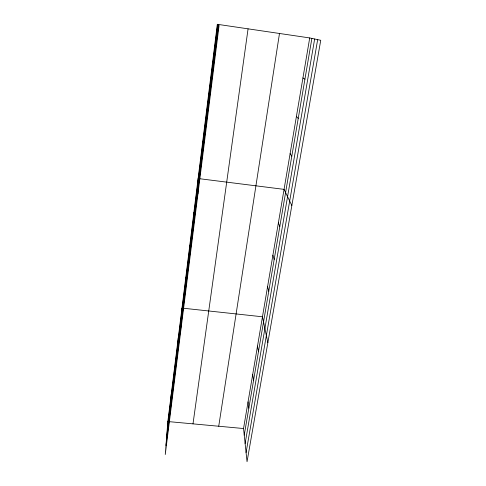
<?xml version="1.0" encoding="UTF-8"?>
<svg xmlns="http://www.w3.org/2000/svg" width="486" height="486" viewBox="0 0 486 486"><rect width="100%" height="100%" fill="white"/><g stroke="black" fill="none" stroke-linecap="round" stroke-linejoin="round"><path stroke-width="0.73" d="M197.954 193.884L198.112 178.532L284.061 189.364L291.843 205.523M193.762 216.203L193.865 212.613M189.589 249.646L189.765 245.527M185.561 281.935L185.804 277.33M180.428 333.584L181.977 308.081L262.47 316.787L267.847 342.727M177.906 343.31L178.271 337.831M174.267 372.495L174.687 366.626M170.744 400.743L171.212 394.517M167.846 421.538L165.258 454.513L219.101 25.308L217.321 24.3L167.846 421.538L243.535 428.531L247.04 461.7L320.742 40.295L309.716 37.938L217.321 24.3M167.33 428.099L217.667 24.494M166.674 436.458L218.117 24.75M165.975 445.431L218.603 25.023M192.997 423.859L248.073 28.838M218.73 426.24L279.486 33.473M243.535 428.531L309.716 37.938M244.233 435.14L311.878 38.4M245.12 443.548L314.655 38.995M246.074 452.569L317.668 39.639M302.936 77.96L304.929 79.188M296.405 116.488L298.234 118.42M290.118 153.6L291.8 156.182M278.381 222.867L279.79 226.604M272.895 255.235L274.183 259.475M267.598 286.521L268.77 291.236M212.236 65.094L212.485 66.084M257.507 346.075L258.473 351.627M252.702 374.433L253.571 380.362M248.048 401.904L248.826 408.185M207.352 104.338L207.498 106.063M202.644 142.125L202.698 144.53"/></g></svg>
